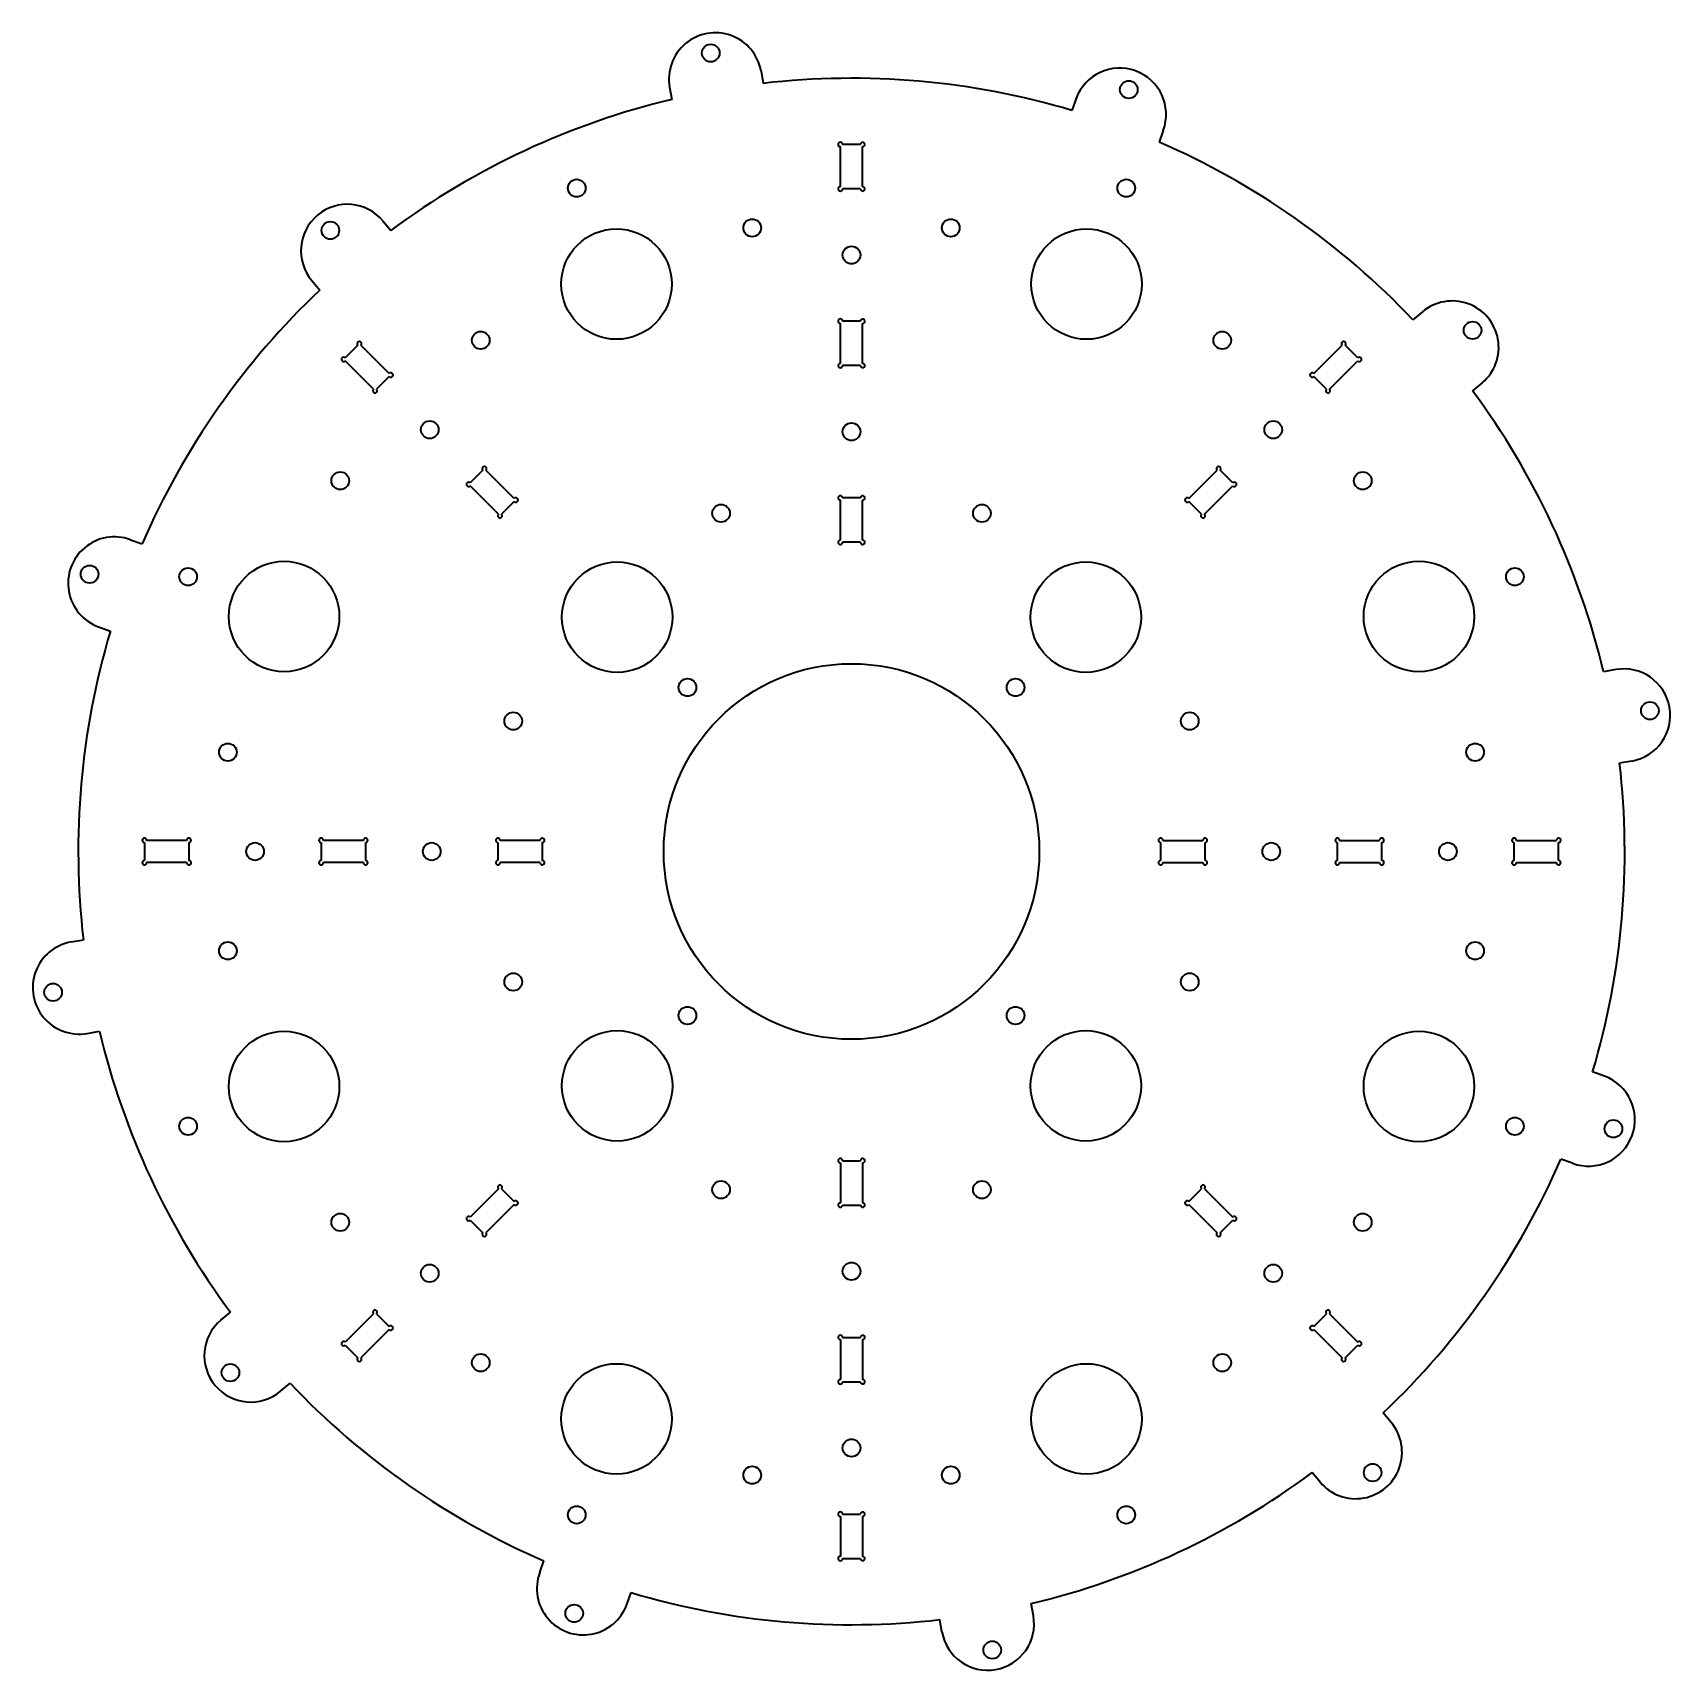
# Model space of a CAD drawing. Extents: x -80 to 290, y -37 to 334.
import ezdxf

# ---------------------------------------------------------------- set-up
doc = ezdxf.new("R2010")
doc.units = 0

msp = doc.modelspace()

# ---------------------------------------------------------------- linework, layer by layer
at = {"color": 7, "lineweight": 35, "ltscale": 0.070382}
for p, q in [((84.517929, 325.126678), (85.006798, 322.354187)), ((63.836967, 321.480072), (64.325836, 318.70755)), ((155.841797, 318.886658), (154.878922, 316.24115)), ((175.575348, 311.704224), (174.612457, 309.058716)), ((-1.051331, 291.222168), (0.758293, 289.065521)), ((-17.138268, 277.723633), (-15.328636, 275.566986)), ((234.223618, 270.638275), (232.066986, 268.828644)), ((247.722153, 254.551331), (245.565521, 252.741699)), ((-58.204224, 219.075348), (-55.558731, 218.112457)), ((-65.386658, 199.341797), (-62.74115, 198.378922)), ((277.980072, 189.663025), (275.20755, 189.174164)), ((281.626678, 168.982071), (278.854187, 168.493195)), ((-71.626678, 128.017929), (-68.854172, 128.506805)), ((-67.980072, 107.336967), (-65.20755, 107.825836)), ((275.386658, 97.658195), (272.74115, 98.621078)), ((268.204224, 77.924652), (265.558716, 78.887535)), ((-37.722153, 42.448669), (-35.565521, 44.258293)), ((-24.223618, 26.361732), (-22.066986, 28.171364)), ((227.138275, 19.276382), (225.328644, 21.433014)), ((211.051331, 5.777847), (209.241699, 7.934479)), ((34.424652, -14.704224), (35.387535, -12.058731)), ((54.158195, -21.886658), (55.121082, -19.24115)), ((146.163025, -24.480072), (145.674164, -21.70755)), ((125.482071, -28.126678), (124.993202, -25.354172))]:
    msp.add_line(p, q, dxfattribs=at)
at = {"color": 7, "lineweight": 35, "ltscale": 0.22625}
for p, q in [((102.474998, 298.975006), (102.474998, 308.024994)), ((107.525002, 298.975006), (107.525002, 308.024994)), ((102.474998, 258.975006), (102.474998, 268.024994)), ((107.525002, 258.975006), (107.525002, 268.024994)), ((-3.18734, 253.116455), (-9.586655, 259.515747)), ((0.383553, 256.687347), (-6.015762, 263.08667)), ((209.616455, 256.687347), (216.015762, 263.08667)), ((28.667824, 228.403076), (22.268509, 234.802383)), ((181.332184, 228.403076), (187.731491, 234.802383)), ((25.096931, 224.832184), (18.697617, 231.231491)), ((184.903076, 224.832184), (191.302383, 231.231491)), ((102.474998, 218.975006), (102.474998, 228.024994)), ((107.525002, 218.975006), (107.525002, 228.024994)), ((-45.475006, 151.024994), (-54.524994, 151.024994)), ((-5.474998, 151.024994), (-14.525002, 151.024994)), ((34.525002, 151.024994), (25.474998, 151.024994)), ((175.475006, 151.024994), (184.524994, 151.024994)), ((215.475006, 151.024994), (224.524994, 151.024994)), ((255.475006, 151.024994), (264.524994, 151.024994)), ((-45.475006, 145.975006), (-54.524994, 145.975006)), ((-5.474998, 145.975006), (-14.525002, 145.975006)), ((34.525002, 145.975006), (25.474998, 145.975006)), ((175.475006, 145.975006), (184.524994, 145.975006)), ((215.475006, 145.975006), (224.524994, 145.975006)), ((255.475006, 145.975006), (264.524994, 145.975006)), ((102.474998, 78.025002), (102.474998, 68.974998)), ((107.525002, 78.025002), (107.525002, 68.974998)), ((25.096931, 72.167824), (18.697617, 65.768509)), ((184.903076, 72.167824), (191.302383, 65.768509)), ((28.667824, 68.596931), (22.268509, 62.197617)), ((181.332184, 68.596931), (187.731491, 62.197617)), ((-3.18734, 43.883553), (-9.586655, 37.484238)), ((213.187347, 43.883553), (219.586655, 37.484238)), ((0.383553, 40.31266), (-6.015762, 33.913345)), ((102.474998, 38.025002), (102.474998, 28.974998)), ((107.525002, 38.025002), (107.525002, 28.974998)), ((209.616455, 40.31266), (216.015762, 33.913345)), ((102.474998, -1.975006), (102.474998, -11.024994)), ((107.525002, -1.975006), (107.525002, -11.024994))]:
    msp.add_line(p, q, dxfattribs=at)
at = {"color": 7, "lineweight": 35, "ltscale": 0.10125}
for p, q in [((107.025002, 308.524994), (102.974998, 308.524994)), ((107.025002, 298.475006), (102.974998, 298.475006)), ((107.025002, 268.524994), (102.974998, 268.524994)), ((-6.72287, 263.08667), (-9.586655, 260.22287)), ((219.586655, 260.22287), (216.72287, 263.08667)), ((0.383553, 255.980225), (-2.480232, 253.116455)), ((107.025002, 258.475006), (102.974998, 258.475006)), ((212.480225, 253.116455), (209.616455, 255.980225)), ((21.561401, 234.802383), (18.697617, 231.938599)), ((191.302383, 231.938599), (188.438599, 234.802383)), ((28.667824, 227.695953), (25.804039, 224.832184)), ((107.025002, 228.524994), (102.974998, 228.524994)), ((184.195953, 224.832184), (181.332184, 227.695953)), ((107.025002, 218.475006), (102.974998, 218.475006)), ((-55.024994, 150.524994), (-55.024994, 146.475006)), ((-44.975006, 150.524994), (-44.975006, 146.475006)), ((-15.025002, 150.524994), (-15.025002, 146.475006)), ((-4.974998, 150.524994), (-4.974998, 146.475006)), ((24.974998, 150.524994), (24.974998, 146.475006)), ((35.025002, 150.524994), (35.025002, 146.475006)), ((174.975006, 146.475006), (174.975006, 150.524994)), ((185.024994, 146.475006), (185.024994, 150.524994)), ((214.975006, 146.475006), (214.975006, 150.524994)), ((225.024994, 146.475006), (225.024994, 150.524994)), ((254.975006, 146.475006), (254.975006, 150.524994)), ((265.024994, 146.475006), (265.024994, 150.524994)), ((102.974998, 78.525002), (107.025002, 78.525002)), ((25.804039, 72.167824), (28.667824, 69.304039)), ((181.332184, 69.304039), (184.195953, 72.167824)), ((102.974998, 68.474998), (107.025002, 68.474998)), ((18.697617, 65.061401), (21.561401, 62.197617)), ((188.438599, 62.197617), (191.302383, 65.061401)), ((-2.480232, 43.883553), (0.383553, 41.019768)), ((209.616455, 41.019768), (212.480225, 43.883553)), ((102.974998, 38.525002), (107.025002, 38.525002)), ((-9.586655, 36.77713), (-6.72287, 33.913345)), ((216.72287, 33.913345), (219.586655, 36.77713)), ((102.974998, 28.474998), (107.025002, 28.474998)), ((102.974998, -1.475006), (107.025002, -1.475006)), ((102.974998, -11.524994), (107.025002, -11.524994))]:
    msp.add_line(p, q, dxfattribs=at)
at = {"color": 7, "lineweight": 35, "ltscale": 0.226249}
msp.add_line((213.187347, 253.116455), (219.586655, 259.515747), dxfattribs=at)
at = {"color": 7, "lineweight": 35}
for centre, radius in [((73.135559, 329.212219), 2), ((167.760696, 320.933594), 2), ((42.813942, 298.630432), 2), ((167.186066, 298.630432), 2), ((-12.951523, 289.069153), 2), ((51.807003, 276.91925), 12.5), ((82.526001, 289.643494), 2), ((127.473999, 289.643494), 2), ((158.192993, 276.91925), 12.5), ((105, 283.5), 2), ((245.569153, 266.451538), 2), ((21.088005, 264.195038), 2), ((188.911987, 264.195038), 2), ((9.540581, 243.959412), 2), ((105, 243.5), 2), ((200.459412, 243.959412), 2), ((-10.69503, 232.411987), 2), ((220.695038, 232.411987), 2), ((75.478294, 225.044312), 2), ((134.521713, 225.044312), 2), ((-67.433594, 211.260696), 2), ((-45.130417, 210.686066), 2), ((-23.41925, 201.692993), 12.5), ((51.966991, 201.533005), 12.5), ((158.033005, 201.533005), 12.5), ((233.41925, 201.692993), 12.5), ((255.130417, 210.686066), 2), ((105, 148.5), 42.5), ((67.876892, 185.623108), 2), ((142.123108, 185.623108), 2), ((285.712219, 180.364441), 2), ((28.455688, 178.021713), 2), ((181.544312, 178.021713), 2), ((-36.143478, 170.973999), 2), ((246.143478, 170.973999), 2), ((-30, 148.5), 2), ((10, 148.5), 2), ((200, 148.5), 2), ((240, 148.5), 2), ((-36.143478, 126.026001), 2), ((246.143478, 126.026001), 2), ((-75.712219, 116.635559), 2), ((28.455688, 118.978294), 2), ((181.544312, 118.978294), 2), ((67.876892, 111.376892), 2), ((142.123108, 111.376892), 2), ((-23.41925, 95.307007), 12.5), ((51.966991, 95.466995), 12.5), ((158.033005, 95.466995), 12.5), ((233.41925, 95.307007), 12.5), ((-45.130417, 86.313942), 2), ((255.130417, 86.313942), 2), ((277.433594, 85.739304), 2), ((75.478294, 71.955688), 2), ((134.521713, 71.955688), 2), ((-10.69503, 64.588005), 2), ((220.695038, 64.588005), 2), ((9.540581, 53.040581), 2), ((105, 53.5), 2), ((200.459412, 53.040581), 2), ((21.088005, 32.80497), 2), ((188.911987, 32.80497), 2), ((-35.569153, 30.548477), 2), ((51.807003, 20.08075), 12.5), ((158.192993, 20.08075), 12.5), ((105, 13.5), 2), ((82.526001, 7.356522), 2), ((127.473999, 7.356522), 2), ((222.951523, 7.930847), 2), ((42.813942, -1.630417), 2), ((167.186066, -1.630417), 2), ((42.239304, -23.933594), 2), ((136.864441, -32.212219), 2)]:
    msp.add_circle(centre, radius, dxfattribs=at)
for centre, radius, start, end in [((74.177444, 323.303375), 10.5, 10.000001, 190.000007), ((105, 148.5), 175, 73.439813, 96.560187), ((165.708572, 315.295441), 10.5, 339.999999, 159.999995), ((105, 148.5), 175, 103.439814, 126.560181), ((102.474998, 308.524994), 0.5, 0, 269.999997), ((107.525002, 308.524994), 0.5, 269.999997, 180.000005), ((105, 148.5), 175, 43.439812, 66.560187), ((102.474998, 298.475006), 0.5, 90.000003, 360), ((107.525002, 298.475006), 0.5, 179.999995, 90.000003), ((-9.094803, 284.4729), 10.5, 40.000002, 220.000001), ((105, 148.5), 175, 133.439808, 156.560189), ((240.972885, 262.594788), 10.5, 310, 130.000001), ((102.474998, 268.524994), 0.5, 0, 269.999997), ((107.525002, 268.524994), 0.5, 269.999997, 180.000005), ((-6.369316, 263.440216), 0.5, 314.999999, 225), ((216.369324, 263.440216), 0.5, 314.999999, 225), ((-9.940208, 259.869324), 0.5, 45.000001, 314.999999), ((219.940216, 259.869324), 0.5, 225, 135), ((0.737106, 256.333801), 0.5, 225, 135), ((102.474998, 258.475006), 0.5, 90.000003, 360), ((107.525002, 258.475006), 0.5, 179.999995, 90.000003), ((209.262894, 256.333801), 0.5, 45.000001, 314.999999), ((-2.833786, 252.762894), 0.5, 135, 45.000001), ((212.833786, 252.762894), 0.5, 135, 45.000001), ((105, 148.5), 175, 13.439814, 36.560186), ((21.914955, 235.155945), 0.5, 314.999999, 225), ((188.085052, 235.155945), 0.5, 314.999999, 225), ((18.344063, 231.585052), 0.5, 45.000001, 314.999999), ((191.655945, 231.585052), 0.5, 225, 135), ((29.021378, 228.049515), 0.5, 225, 135), ((102.474998, 228.524994), 0.5, 0, 269.999997), ((107.525002, 228.524994), 0.5, 269.999997, 180.000005), ((180.978622, 228.049515), 0.5, 45.000001, 314.999999), ((25.450485, 224.478622), 0.5, 135, 45.000001), ((184.549515, 224.478622), 0.5, 135, 45.000001), ((-61.795441, 209.208572), 10.5, 70, 250.000001), ((102.474998, 218.475006), 0.5, 90.000003, 360), ((107.525002, 218.475006), 0.5, 179.999995, 90.000003), ((105, 148.5), 175, 163.439815, 186.560187), ((279.803375, 179.322556), 10.5, 280.000002, 100.000001), ((105, 148.5), 175, 343.439812, 6.560188), ((-55.024994, 151.024994), 0.5, 360, 269.999997), ((-44.975006, 151.024994), 0.5, 269.999997, 179.999995), ((-15.025002, 151.024994), 0.5, 0, 269.999997), ((-4.974998, 151.024994), 0.5, 269.999997, 179.999995), ((24.974998, 151.024994), 0.5, 360, 269.999997), ((35.025002, 151.024994), 0.5, 269.999997, 180.000005), ((174.975006, 151.024994), 0.5, 0, 269.999997), ((185.024994, 151.024994), 0.5, 269.999997, 179.999995), ((214.975006, 151.024994), 0.5, 360, 269.999997), ((225.024994, 151.024994), 0.5, 269.999997, 180.000005), ((254.975006, 151.024994), 0.5, 0, 269.999997), ((265.024994, 151.024994), 0.5, 269.999997, 180.000005), ((-55.024994, 145.975006), 0.5, 90.000003, 360), ((-44.975006, 145.975006), 0.5, 179.999995, 90.000003), ((-15.025002, 145.975006), 0.5, 90.000003, 360), ((-4.974998, 145.975006), 0.5, 180.000005, 90.000003), ((24.974998, 145.975006), 0.5, 90.000003, 0), ((35.025002, 145.975006), 0.5, 179.999995, 90.000003), ((174.975006, 145.975006), 0.5, 90.000003, 360), ((185.024994, 145.975006), 0.5, 180.000005, 90.000003), ((214.975006, 145.975006), 0.5, 90.000003, 0), ((225.024994, 145.975006), 0.5, 179.999995, 90.000003), ((254.975006, 145.975006), 0.5, 90.000003, 0), ((265.024994, 145.975006), 0.5, 180.000005, 90.000003), ((-69.803375, 117.677444), 10.5, 100.000001, 280.000002), ((105, 148.5), 175, 193.439813, 216.560181), ((271.795441, 87.791428), 10.5, 250.000001, 70), ((102.474998, 78.525002), 0.5, 0, 269.999997), ((107.525002, 78.525002), 0.5, 269.999997, 180.000005), ((105, 148.5), 175, 313.439813, 336.560188), ((25.450485, 72.521378), 0.5, 314.999999, 225), ((184.549515, 72.521378), 0.5, 314.999999, 225), ((29.021378, 68.950485), 0.5, 225, 135), ((102.474998, 68.474998), 0.5, 90.000003, 360), ((107.525002, 68.474998), 0.5, 179.999995, 90.000003), ((180.978622, 68.950485), 0.5, 45.000001, 314.999999), ((18.344063, 65.414955), 0.5, 45.000001, 314.999999), ((191.655945, 65.414955), 0.5, 225, 135), ((21.914955, 61.844063), 0.5, 135, 45.000001), ((188.085052, 61.844063), 0.5, 135, 45.000001), ((-2.833786, 44.237106), 0.5, 314.999999, 225), ((212.833786, 44.237106), 0.5, 314.999999, 225), ((-30.972885, 34.405197), 10.5, 130.000001, 310), ((0.737106, 40.666214), 0.5, 225, 135), ((209.262894, 40.666214), 0.5, 45.000001, 314.999999), ((-9.940208, 37.130684), 0.5, 45.000001, 314.999999), ((102.474998, 38.525002), 0.5, 0, 269.999997), ((107.525002, 38.525002), 0.5, 269.999997, 180.000005), ((219.940216, 37.130684), 0.5, 225, 135), ((-6.369316, 33.559792), 0.5, 135, 45.000001), ((216.369324, 33.559792), 0.5, 135, 45.000001), ((105, 148.5), 175, 223.439807, 246.560188), ((102.474998, 28.474998), 0.5, 90.000003, 360), ((107.525002, 28.474998), 0.5, 179.999995, 90.000003), ((219.094803, 12.527115), 10.5, 220.000001, 40.000002), ((105, 148.5), 175, 283.439815, 306.560187), ((102.474998, -1.475006), 0.5, 0, 269.999997), ((107.525002, -1.475006), 0.5, 269.999997, 180.000005), ((102.474998, -11.524994), 0.5, 90.000003, 360), ((107.525002, -11.524994), 0.5, 179.999995, 90.000003), ((44.291424, -18.295441), 10.5, 159.999995, 339.999999), ((105, 148.5), 175, 253.439815, 276.560189), ((135.822556, -26.303375), 10.5, 190.000007, 10.000001)]:
    msp.add_arc(centre, radius, start, end, dxfattribs=at)

doc.saveas('drawing.dxf')
